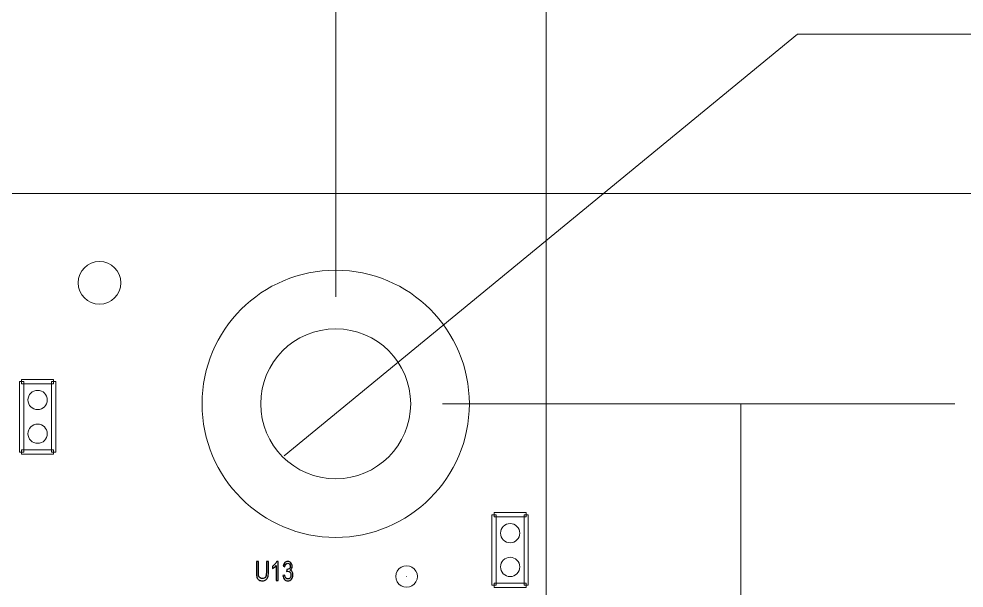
# Model space of a CAD drawing. Header units: millimetres. Extents: x -32 to 79, y -57 to 20.
# Drawn here: x 35.91 to 58.37, y -6.73 to 6.8 of the extents above; entities that cross this region are included whole.
import ezdxf

# ---------------------------------------------------------------- set-up
doc = ezdxf.new("R2010")
doc.units = ezdxf.units.MM
doc.header["$MEASUREMENT"] = 0
for name, color, linetype in [('BG_OUTLINE', 7, 'Continuous'), ('BG_SILKSCREEN_TOP', 7, 'Continuous'), ('PG_SILKSCREEN_TOP', 7, 'Continuous'), ('PIN_TOP', 7, 'Continuous'), ('RD_SILKSCREEN_TOP', 7, 'Continuous')]:
    doc.layers.add(name, color=color, linetype=linetype)

msp = doc.modelspace()

# ---------------------------------------------------------------- linework, layer by layer
at = {"layer": 'BG_OUTLINE', "lineweight": 9}
msp.add_open_spline([(-31.5602, -57.3483), (-31.5602, -57.3483), (-31.5602, 2.6515), (-31.5602, 2.6515), (-31.5602, 2.6515), (-31.5602, 2.6515), (48.4395, 2.6515), (48.4395, 2.6515), (48.4395, 2.6515), (48.4395, 2.6515), (48.4395, -57.3483), (48.4395, -57.3483), (48.4395, -57.3483), (48.4395, -57.3483), (-31.5602, -57.3483), (-31.5602, -57.3483)], degree=3, knots=[0, 0, 0, 0, 0.25, 0.25, 0.25, 0.25, 0.5, 0.5, 0.5, 0.5, 0.75, 0.75, 0.75, 0.75, 1, 1, 1, 1], dxfattribs=at)
at = {"layer": 'BG_SILKSCREEN_TOP', "lineweight": 20}
msp.add_ellipse((43.4395, -2.3484), major_axis=(0, 1.7815), ratio=1, dxfattribs=at)
for points in [[(48.4395, -1.3303), (48.4395, -1.3303), (48.4395, 20.4339), (48.4395, 20.4339)], [(43.4395, 0.1916), (43.4395, 0.1916), (43.4395, 13.3287), (43.4395, 13.3287)], [(36.7616, 2.6515), (36.7616, 2.6515), (63.6691, 2.6515), (63.6691, 2.6515)], [(45.9795, -2.3484), (45.9795, -2.3484), (58.1449, -2.3484), (58.1449, -2.3484)], [(53.0649, -2.3484), (53.0649, -2.3484), (53.0649, -10.6735), (53.0649, -10.6735)]]:
    msp.add_open_spline(points, degree=3, dxfattribs=at)
msp.add_open_spline([(42.2168, -3.5883), (42.2168, -3.5883), (54.412, 6.4312), (54.412, 6.4312), (54.412, 6.4312), (54.412, 6.4312), (65.9663, 6.4312), (65.9663, 6.4312)], degree=3, knots=[0, 0, 0, 0, 0.5, 0.5, 0.5, 0.5, 1, 1, 1, 1], dxfattribs=at)
at = {"layer": 'PG_SILKSCREEN_TOP', "lineweight": 9}
for points, knots in [([(35.9783, -1.8709), (35.9783, -1.8709), (35.9783, -1.7693), (35.9783, -1.7693), (35.9783, -1.7693), (35.9783, -1.7693), (36.7403, -1.7693), (36.7403, -1.7693), (36.7403, -1.7693), (36.7403, -1.7693), (36.7403, -1.8709), (36.7403, -1.8709), (36.7403, -1.8709), (36.7403, -1.8709), (35.9783, -1.8709), (35.9783, -1.8709)], [0, 0, 0, 0, 0.25, 0.25, 0.25, 0.25, 0.5, 0.5, 0.5, 0.5, 0.75, 0.75, 0.75, 0.75, 1, 1, 1, 1]), ([(36.0291, -3.4965), (36.0291, -3.4965), (35.9275, -3.4965), (35.9275, -3.4965), (35.9275, -3.4965), (35.9275, -3.4965), (35.9275, -1.8201), (35.9275, -1.8201), (35.9275, -1.8201), (35.9275, -1.8201), (36.0291, -1.8201), (36.0291, -1.8201), (36.0291, -1.8201), (36.0291, -1.8201), (36.0291, -3.4965), (36.0291, -3.4965)], [0, 0, 0, 0, 0.25, 0.25, 0.25, 0.25, 0.5, 0.5, 0.5, 0.5, 0.75, 0.75, 0.75, 0.75, 1, 1, 1, 1]), ([(36.6895, -1.8201), (36.6895, -1.8201), (36.7911, -1.8201), (36.7911, -1.8201), (36.7911, -1.8201), (36.7911, -1.8201), (36.7911, -3.4965), (36.7911, -3.4965), (36.7911, -3.4965), (36.7911, -3.4965), (36.6895, -3.4965), (36.6895, -3.4965), (36.6895, -3.4965), (36.6895, -3.4965), (36.6895, -1.8201), (36.6895, -1.8201)], [0, 0, 0, 0, 0.25, 0.25, 0.25, 0.25, 0.5, 0.5, 0.5, 0.5, 0.75, 0.75, 0.75, 0.75, 1, 1, 1, 1]), ([(36.7403, -3.4457), (36.7403, -3.4457), (36.7403, -3.5473), (36.7403, -3.5473), (36.7403, -3.5473), (36.7403, -3.5473), (35.9783, -3.5473), (35.9783, -3.5473), (35.9783, -3.5473), (35.9783, -3.5473), (35.9783, -3.4457), (35.9783, -3.4457), (35.9783, -3.4457), (35.9783, -3.4457), (36.7403, -3.4457), (36.7403, -3.4457)], [0, 0, 0, 0, 0.25, 0.25, 0.25, 0.25, 0.5, 0.5, 0.5, 0.5, 0.75, 0.75, 0.75, 0.75, 1, 1, 1, 1]), ([(47.2025, -5.0358), (47.2025, -5.0358), (47.2025, -4.9342), (47.2025, -4.9342), (47.2025, -4.9342), (47.2025, -4.9342), (47.9645, -4.9342), (47.9645, -4.9342), (47.9645, -4.9342), (47.9645, -4.9342), (47.9645, -5.0358), (47.9645, -5.0358), (47.9645, -5.0358), (47.9645, -5.0358), (47.2025, -5.0358), (47.2025, -5.0358)], [0, 0, 0, 0, 0.25, 0.25, 0.25, 0.25, 0.5, 0.5, 0.5, 0.5, 0.75, 0.75, 0.75, 0.75, 1, 1, 1, 1]), ([(47.2533, -6.6614), (47.2533, -6.6614), (47.1517, -6.6614), (47.1517, -6.6614), (47.1517, -6.6614), (47.1517, -6.6614), (47.1517, -4.985), (47.1517, -4.985), (47.1517, -4.985), (47.1517, -4.985), (47.2533, -4.985), (47.2533, -4.985), (47.2533, -4.985), (47.2533, -4.985), (47.2533, -6.6614), (47.2533, -6.6614)], [0, 0, 0, 0, 0.25, 0.25, 0.25, 0.25, 0.5, 0.5, 0.5, 0.5, 0.75, 0.75, 0.75, 0.75, 1, 1, 1, 1]), ([(47.9137, -4.985), (47.9137, -4.985), (48.0153, -4.985), (48.0153, -4.985), (48.0153, -4.985), (48.0153, -4.985), (48.0153, -6.6614), (48.0153, -6.6614), (48.0153, -6.6614), (48.0153, -6.6614), (47.9137, -6.6614), (47.9137, -6.6614), (47.9137, -6.6614), (47.9137, -6.6614), (47.9137, -4.985), (47.9137, -4.985)], [0, 0, 0, 0, 0.25, 0.25, 0.25, 0.25, 0.5, 0.5, 0.5, 0.5, 0.75, 0.75, 0.75, 0.75, 1, 1, 1, 1]), ([(44.8691, -6.4503), (44.8691, -6.359), (44.9178, -6.2746), (44.9968, -6.229), (44.9968, -6.229), (45.0759, -6.1833), (45.1733, -6.1833), (45.2523, -6.229), (45.2523, -6.229), (45.3314, -6.2746), (45.3801, -6.359), (45.3801, -6.4503)], [0, 0, 0, 0, 0.3333333, 0.3333333, 0.3333333, 0.3333333, 0.6666667, 0.6666667, 0.6666667, 0.6666667, 1, 1, 1, 1]), ([(45.3801, -6.4503), (45.3801, -6.5416), (45.3314, -6.6259), (45.2523, -6.6716), (45.2523, -6.6716), (45.1733, -6.7172), (45.0759, -6.7172), (44.9968, -6.6716), (44.9968, -6.6716), (44.9178, -6.6259), (44.8691, -6.5416), (44.8691, -6.4503)], [0, 0, 0, 0, 0.3333333, 0.3333333, 0.3333333, 0.3333333, 0.6666667, 0.6666667, 0.6666667, 0.6666667, 1, 1, 1, 1]), ([(45.1261, -6.4503), (45.1261, -6.4497), (45.1258, -6.4492), (45.1253, -6.449), (45.1253, -6.449), (45.1249, -6.4487), (45.1243, -6.4487), (45.1238, -6.449), (45.1238, -6.449), (45.1233, -6.4492), (45.123, -6.4497), (45.123, -6.4503)], [0, 0, 0, 0, 0.3333333, 0.3333333, 0.3333333, 0.3333333, 0.6666667, 0.6666667, 0.6666667, 0.6666667, 1, 1, 1, 1]), ([(45.123, -6.4503), (45.123, -6.4508), (45.1233, -6.4513), (45.1238, -6.4516), (45.1238, -6.4516), (45.1243, -6.4519), (45.1249, -6.4519), (45.1253, -6.4516), (45.1253, -6.4516), (45.1258, -6.4513), (45.1261, -6.4508), (45.1261, -6.4503)], [0, 0, 0, 0, 0.3333333, 0.3333333, 0.3333333, 0.3333333, 0.6666667, 0.6666667, 0.6666667, 0.6666667, 1, 1, 1, 1]), ([(47.9645, -6.6106), (47.9645, -6.6106), (47.9645, -6.7122), (47.9645, -6.7122), (47.9645, -6.7122), (47.9645, -6.7122), (47.2025, -6.7122), (47.2025, -6.7122), (47.2025, -6.7122), (47.2025, -6.7122), (47.2025, -6.6106), (47.2025, -6.6106), (47.2025, -6.6106), (47.2025, -6.6106), (47.9645, -6.6106), (47.9645, -6.6106)], [0, 0, 0, 0, 0.25, 0.25, 0.25, 0.25, 0.5, 0.5, 0.5, 0.5, 0.75, 0.75, 0.75, 0.75, 1, 1, 1, 1])]:
    msp.add_open_spline(points, degree=3, knots=knots, dxfattribs=at)
at = {"layer": 'PIN_TOP', "lineweight": 9}
for points in [[(38.3379, 0.5267), (38.3379, 0.8073), (38.1105, 1.0347), (37.8299, 1.0347), (37.8299, 1.0347), (37.5494, 1.0347), (37.3219, 0.8073), (37.3219, 0.5267), (37.3219, 0.5267), (37.3219, 0.2462), (37.5494, 0.0187), (37.8299, 0.0187), (37.8299, 0.0187), (38.1105, 0.0187), (38.3379, 0.2462), (38.3379, 0.5267)], [(46.6145, -2.3484), (46.6145, -0.5949), (45.193, 0.8265), (43.4395, 0.8265), (43.4395, 0.8265), (41.686, 0.8265), (40.2645, -0.5949), (40.2645, -2.3484), (40.2645, -2.3484), (40.2645, -4.1019), (41.686, -5.5234), (43.4395, -5.5234), (43.4395, -5.5234), (45.193, -5.5234), (46.6145, -4.102), (46.6145, -2.3485)], [(36.5879, -2.2575), (36.5879, -2.1312), (36.4855, -2.0289), (36.3593, -2.0289), (36.3593, -2.0289), (36.233, -2.0289), (36.1307, -2.1312), (36.1307, -2.2575), (36.1307, -2.2575), (36.1307, -2.3838), (36.233, -2.4861), (36.3593, -2.4861), (36.3593, -2.4861), (36.4855, -2.4861), (36.5879, -2.3838), (36.5879, -2.2575)], [(36.5879, -3.0591), (36.5879, -2.9329), (36.4855, -2.8305), (36.3593, -2.8305), (36.3593, -2.8305), (36.233, -2.8305), (36.1307, -2.9329), (36.1307, -3.0591), (36.1307, -3.0591), (36.1307, -3.1854), (36.233, -3.2877), (36.3593, -3.2877), (36.3593, -3.2877), (36.4855, -3.2877), (36.5879, -3.1854), (36.5879, -3.0591)], [(47.8121, -5.4223), (47.8121, -5.2961), (47.7098, -5.1937), (47.5835, -5.1937), (47.5835, -5.1937), (47.4573, -5.1937), (47.3549, -5.2961), (47.3549, -5.4223), (47.3549, -5.4223), (47.3549, -5.5486), (47.4573, -5.6509), (47.5835, -5.6509), (47.5835, -5.6509), (47.7098, -5.6509), (47.8121, -5.5486), (47.8121, -5.4223)], [(47.8121, -6.224), (47.8121, -6.0977), (47.7098, -5.9954), (47.5835, -5.9954), (47.5835, -5.9954), (47.4573, -5.9954), (47.3549, -6.0977), (47.3549, -6.224), (47.3549, -6.224), (47.3549, -6.3502), (47.4573, -6.4526), (47.5835, -6.4526), (47.5835, -6.4526), (47.7098, -6.4526), (47.8121, -6.3502), (47.8121, -6.224)]]:
    msp.add_open_spline(points, degree=3, knots=[0, 0, 0, 0, 0.25, 0.25, 0.25, 0.25, 0.5, 0.5, 0.5, 0.5, 0.75, 0.75, 0.75, 0.75, 1, 1, 1, 1], dxfattribs=at)
at = {"layer": 'RD_SILKSCREEN_TOP', "color": 8}
for points, knots in [([(41.7933, -6.0937), (41.7933, -6.0937), (41.8415, -6.0937), (41.8415, -6.0937), (41.8415, -6.0937), (41.8415, -6.0937), (41.8415, -6.3564), (41.8415, -6.3564), (41.8415, -6.3564), (41.8415, -6.402), (41.8373, -6.4383), (41.829, -6.4652), (41.829, -6.4652), (41.8207, -6.4921), (41.8058, -6.5139), (41.7842, -6.5307), (41.7842, -6.5307), (41.7626, -6.5477), (41.7344, -6.556), (41.6993, -6.556), (41.6993, -6.556), (41.6653, -6.556), (41.6373, -6.5487), (41.6157, -6.534), (41.6157, -6.534), (41.5941, -6.5194), (41.5785, -6.4981), (41.5693, -6.4703), (41.5693, -6.4703), (41.5601, -6.4425), (41.5555, -6.4046), (41.5555, -6.3564), (41.5555, -6.3564), (41.5555, -6.3564), (41.5555, -6.0937), (41.5555, -6.0937), (41.5555, -6.0937), (41.5555, -6.0937), (41.6036, -6.0937), (41.6036, -6.0937), (41.6036, -6.0937), (41.6036, -6.0937), (41.6036, -6.3561), (41.6036, -6.3561), (41.6036, -6.3561), (41.6036, -6.3956), (41.6065, -6.4247), (41.6124, -6.4433), (41.6124, -6.4433), (41.6182, -6.462), (41.6284, -6.4764), (41.6426, -6.4866), (41.6426, -6.4866), (41.6569, -6.4968), (41.6744, -6.5018), (41.6951, -6.5018), (41.6951, -6.5018), (41.7305, -6.5018), (41.7557, -6.4918), (41.7708, -6.4717), (41.7708, -6.4717), (41.7857, -6.4517), (41.7933, -6.4132), (41.7933, -6.3561), (41.7933, -6.3561), (41.7933, -6.3561), (41.7933, -6.0937), (41.7933, -6.0937)], [0, 0, 0, 0, 0.0588235, 0.0588235, 0.0588235, 0.0588235, 0.1176471, 0.1176471, 0.1176471, 0.1176471, 0.1764706, 0.1764706, 0.1764706, 0.1764706, 0.2352941, 0.2352941, 0.2352941, 0.2352941, 0.2941176, 0.2941176, 0.2941176, 0.2941176, 0.3529412, 0.3529412, 0.3529412, 0.3529412, 0.4117647, 0.4117647, 0.4117647, 0.4117647, 0.4705882, 0.4705882, 0.4705882, 0.4705882, 0.5294118, 0.5294118, 0.5294118, 0.5294118, 0.5882353, 0.5882353, 0.5882353, 0.5882353, 0.6470588, 0.6470588, 0.6470588, 0.6470588, 0.7058824, 0.7058824, 0.7058824, 0.7058824, 0.7647059, 0.7647059, 0.7647059, 0.7647059, 0.8235294, 0.8235294, 0.8235294, 0.8235294, 0.8823529, 0.8823529, 0.8823529, 0.8823529, 0.9411765, 0.9411765, 0.9411765, 0.9411765, 1, 1, 1, 1]), ([(42.0716, -6.5483), (42.0716, -6.5483), (42.027, -6.5483), (42.027, -6.5483), (42.027, -6.5483), (42.027, -6.5483), (42.027, -6.1927), (42.027, -6.1927), (42.027, -6.1927), (42.0162, -6.2055), (42.0022, -6.2183), (41.9848, -6.2311), (41.9848, -6.2311), (41.9672, -6.2439), (41.9516, -6.2536), (41.9377, -6.2599), (41.9377, -6.2599), (41.9377, -6.2599), (41.9377, -6.206), (41.9377, -6.206), (41.9377, -6.206), (41.9626, -6.1913), (41.9845, -6.1735), (42.0032, -6.1527), (42.0032, -6.1527), (42.0218, -6.1317), (42.0351, -6.1115), (42.043, -6.0918), (42.043, -6.0918), (42.043, -6.0918), (42.0716, -6.0918), (42.0716, -6.0918), (42.0716, -6.0918), (42.0716, -6.0918), (42.0716, -6.5483), (42.0716, -6.5483)], [0, 0, 0, 0, 0.1111111, 0.1111111, 0.1111111, 0.1111111, 0.2222222, 0.2222222, 0.2222222, 0.2222222, 0.3333333, 0.3333333, 0.3333333, 0.3333333, 0.4444444, 0.4444444, 0.4444444, 0.4444444, 0.5555556, 0.5555556, 0.5555556, 0.5555556, 0.6666667, 0.6666667, 0.6666667, 0.6666667, 0.7777778, 0.7777778, 0.7777778, 0.7777778, 0.8888889, 0.8888889, 0.8888889, 0.8888889, 1, 1, 1, 1]), ([(42.1863, -6.4283), (42.1863, -6.4283), (42.2308, -6.4209), (42.2308, -6.4209), (42.2308, -6.4209), (42.236, -6.4525), (42.2447, -6.4753), (42.257, -6.4892), (42.257, -6.4892), (42.2694, -6.5032), (42.2843, -6.5102), (42.302, -6.5102), (42.302, -6.5102), (42.3231, -6.5102), (42.3408, -6.5011), (42.3553, -6.4829), (42.3553, -6.4829), (42.3697, -6.4647), (42.377, -6.4421), (42.377, -6.4153), (42.377, -6.4153), (42.377, -6.3897), (42.3703, -6.3685), (42.3569, -6.3519), (42.3569, -6.3519), (42.3435, -6.3353), (42.3264, -6.3269), (42.3058, -6.3269), (42.3058, -6.3269), (42.2973, -6.3269), (42.2868, -6.329), (42.2743, -6.3331), (42.2743, -6.3331), (42.2743, -6.3331), (42.2793, -6.2841), (42.2793, -6.2841), (42.2793, -6.2841), (42.2823, -6.2846), (42.2846, -6.2848), (42.2865, -6.2848), (42.2865, -6.2848), (42.3055, -6.2848), (42.3226, -6.2785), (42.3378, -6.2661), (42.3378, -6.2661), (42.3531, -6.2538), (42.3607, -6.2346), (42.3607, -6.2088), (42.3607, -6.2088), (42.3607, -6.1884), (42.3551, -6.1713), (42.3439, -6.158), (42.3439, -6.158), (42.3329, -6.1445), (42.3186, -6.1378), (42.3011, -6.1378), (42.3011, -6.1378), (42.2837, -6.1378), (42.2692, -6.1447), (42.2577, -6.1582), (42.2577, -6.1582), (42.2461, -6.1719), (42.2387, -6.1924), (42.2354, -6.2197), (42.2354, -6.2197), (42.2354, -6.2197), (42.1907, -6.2097), (42.1907, -6.2097), (42.1907, -6.2097), (42.1962, -6.1723), (42.2086, -6.1433), (42.2279, -6.1227), (42.2279, -6.1227), (42.2473, -6.1022), (42.2713, -6.0918), (42.3001, -6.0918), (42.3001, -6.0918), (42.3199, -6.0918), (42.3382, -6.0972), (42.3549, -6.1078), (42.3549, -6.1078), (42.3715, -6.1185), (42.3843, -6.133), (42.3932, -6.1514), (42.3932, -6.1514), (42.402, -6.1698), (42.4065, -6.1893), (42.4065, -6.2101), (42.4065, -6.2101), (42.4065, -6.2296), (42.4023, -6.2475), (42.3939, -6.2637), (42.3939, -6.2637), (42.3854, -6.2798), (42.3729, -6.2926), (42.3564, -6.3021), (42.3564, -6.3021), (42.3779, -6.3083), (42.3946, -6.3212), (42.4065, -6.3408), (42.4065, -6.3408), (42.4184, -6.3602), (42.4243, -6.3847), (42.4243, -6.414), (42.4243, -6.414), (42.4243, -6.4537), (42.4128, -6.4873), (42.3896, -6.515), (42.3896, -6.515), (42.3665, -6.5426), (42.3372, -6.5563), (42.3018, -6.5563), (42.3018, -6.5563), (42.2699, -6.5563), (42.2434, -6.5445), (42.2223, -6.5207), (42.2223, -6.5207), (42.2012, -6.497), (42.1892, -6.4662), (42.1863, -6.4283)], [0, 0, 0, 0, 0.0333333, 0.0333333, 0.0333333, 0.0333333, 0.0666667, 0.0666667, 0.0666667, 0.0666667, 0.1, 0.1, 0.1, 0.1, 0.1333333, 0.1333333, 0.1333333, 0.1333333, 0.1666667, 0.1666667, 0.1666667, 0.1666667, 0.2, 0.2, 0.2, 0.2, 0.2333333, 0.2333333, 0.2333333, 0.2333333, 0.2666667, 0.2666667, 0.2666667, 0.2666667, 0.3, 0.3, 0.3, 0.3, 0.3333333, 0.3333333, 0.3333333, 0.3333333, 0.3666667, 0.3666667, 0.3666667, 0.3666667, 0.4, 0.4, 0.4, 0.4, 0.4333333, 0.4333333, 0.4333333, 0.4333333, 0.4666667, 0.4666667, 0.4666667, 0.4666667, 0.5, 0.5, 0.5, 0.5, 0.5333333, 0.5333333, 0.5333333, 0.5333333, 0.5666667, 0.5666667, 0.5666667, 0.5666667, 0.6, 0.6, 0.6, 0.6, 0.6333333, 0.6333333, 0.6333333, 0.6333333, 0.6666667, 0.6666667, 0.6666667, 0.6666667, 0.7, 0.7, 0.7, 0.7, 0.7333333, 0.7333333, 0.7333333, 0.7333333, 0.7666667, 0.7666667, 0.7666667, 0.7666667, 0.8, 0.8, 0.8, 0.8, 0.8333333, 0.8333333, 0.8333333, 0.8333333, 0.8666667, 0.8666667, 0.8666667, 0.8666667, 0.9, 0.9, 0.9, 0.9, 0.9333333, 0.9333333, 0.9333333, 0.9333333, 0.9666667, 0.9666667, 0.9666667, 0.9666667, 1, 1, 1, 1])]:
    msp.add_open_spline(points, degree=3, knots=knots, dxfattribs=at)

doc.saveas('drawing.dxf')
